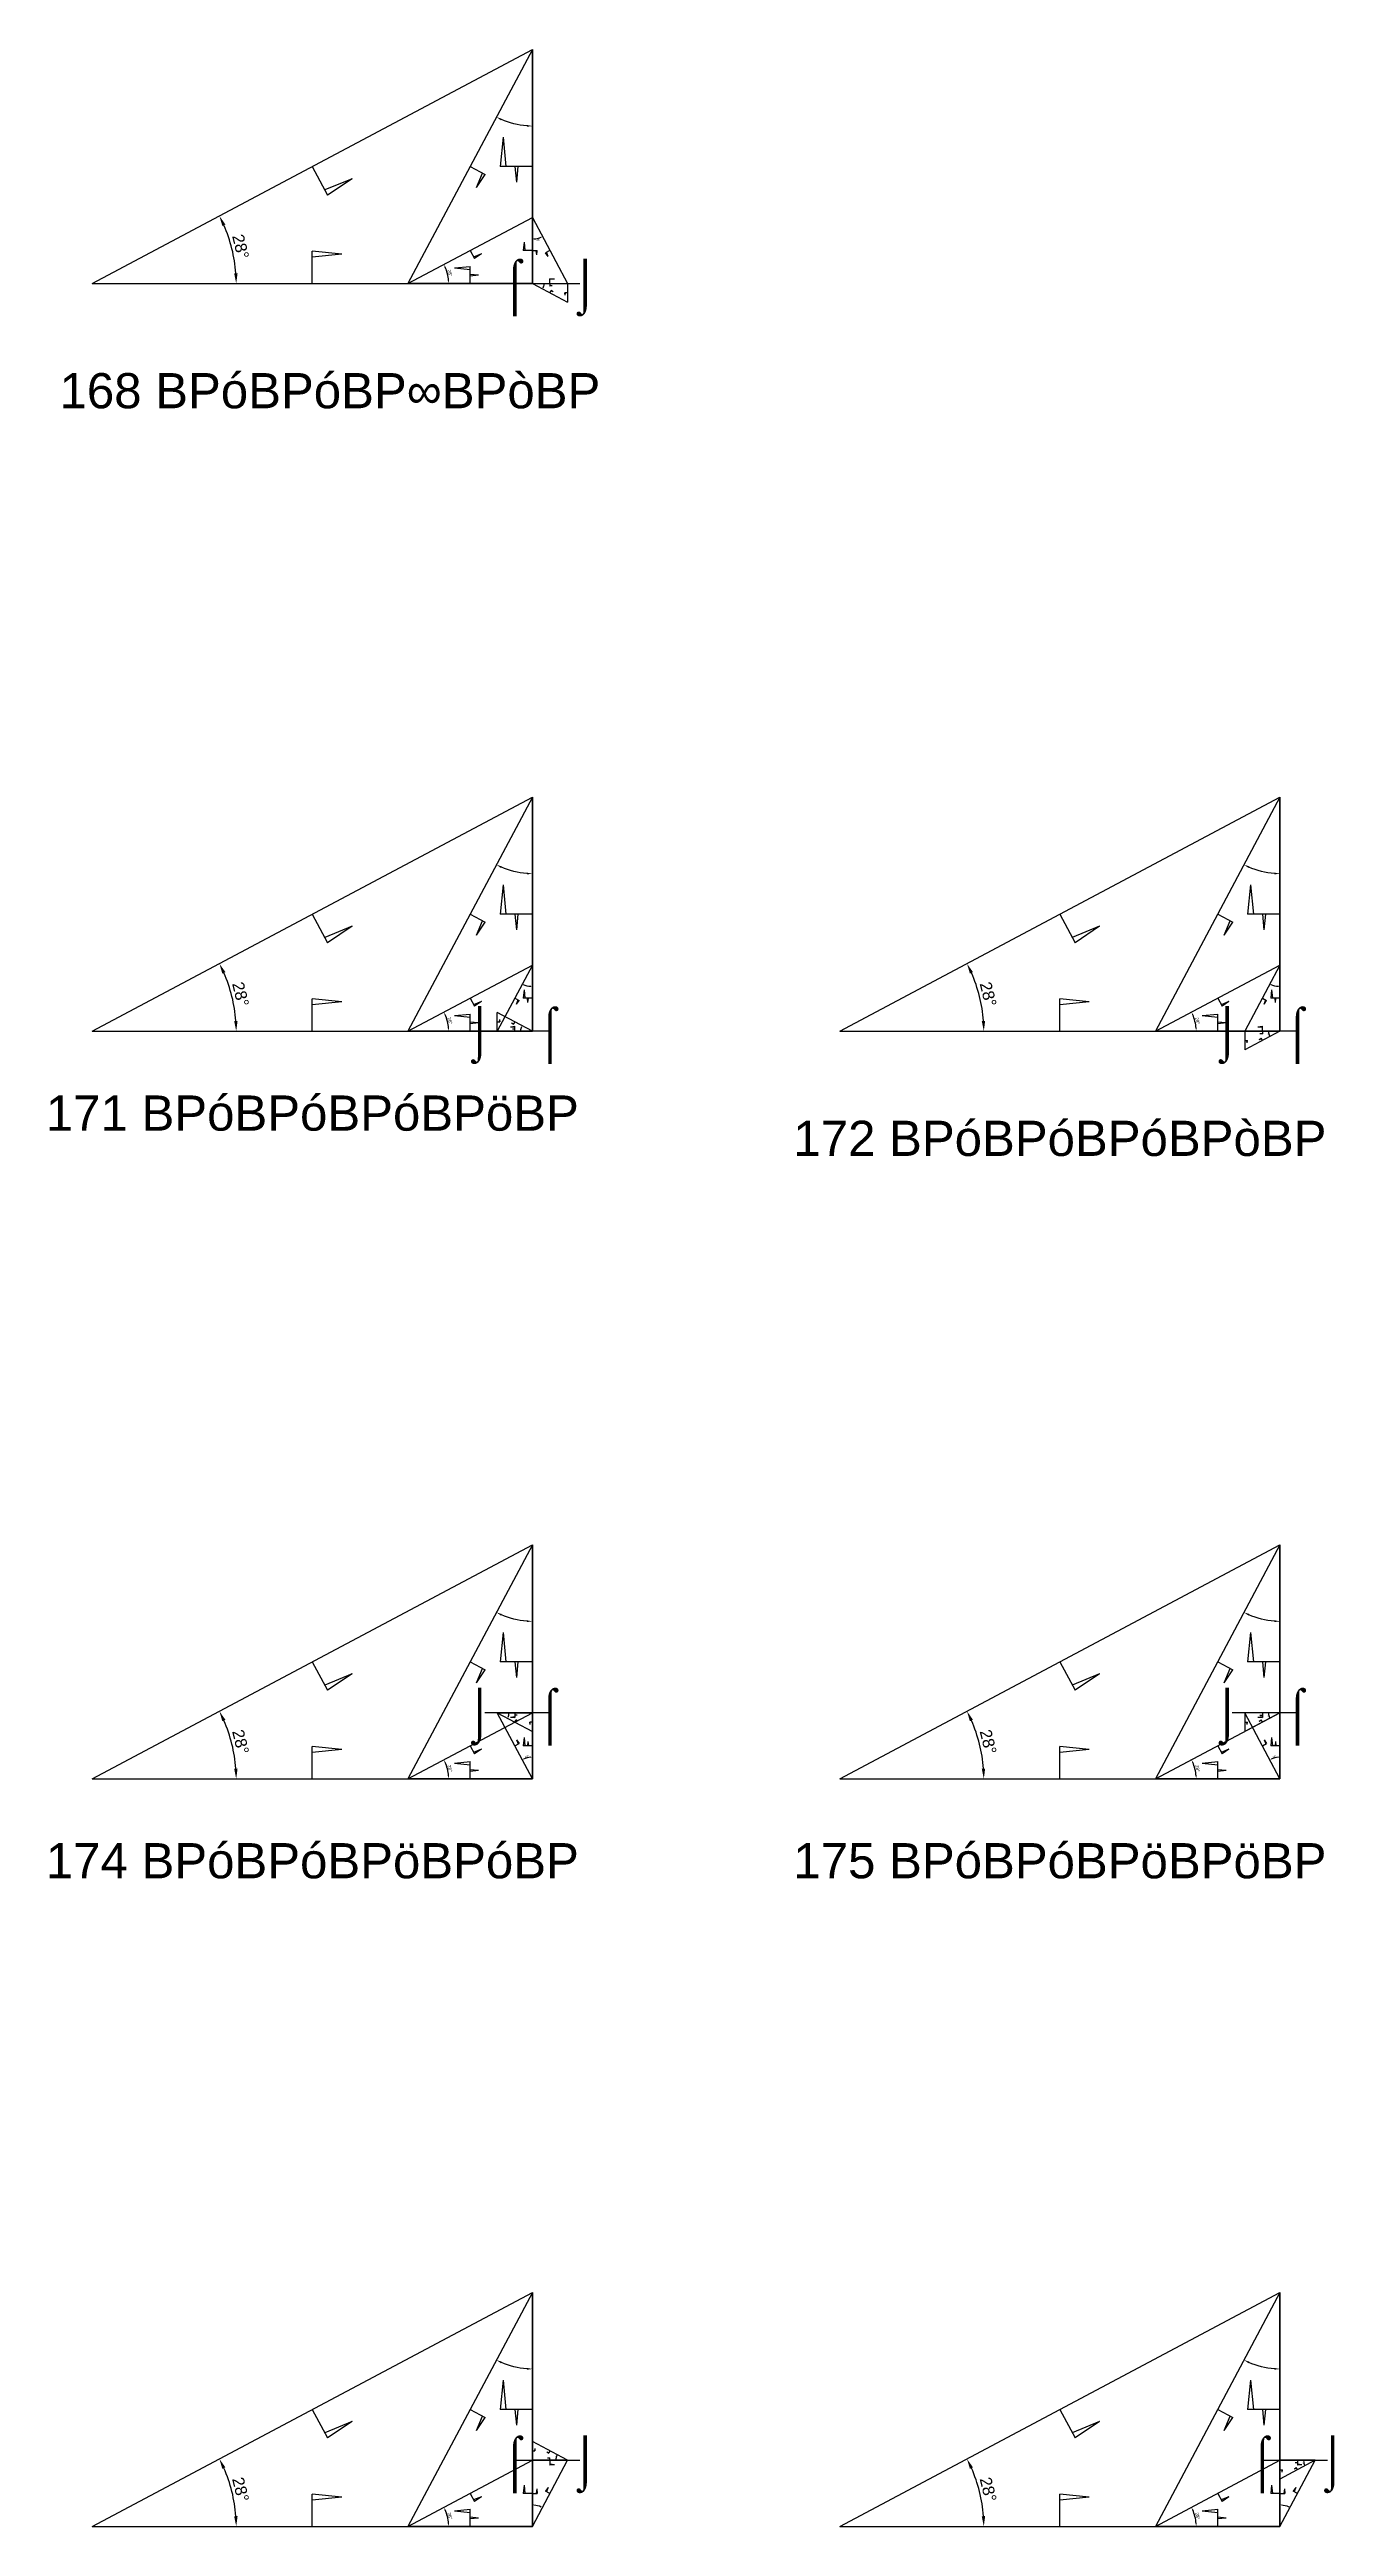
# Model space of a CAD drawing. Header units: millimetres. Extents: x 130908 to 599272, y -2842299 to 24518.
# Drawn here: x 256864 to 300664, y -1512427 to -1428003 of the extents above; entities that cross this region are included whole.
import ezdxf
from ezdxf.enums import TextEntityAlignment as Align

# ---------------------------------------------------------------- set-up
doc = ezdxf.new("R2010")
doc.units = ezdxf.units.MM
doc.header["$PDMODE"] = 35
doc.linetypes.add('DASHED', pattern=[19.05, 12.7, -6.35])
for name, color, linetype in [('BASE', 170, 'Continuous'), ('HYPOTENUSE', 20, 'Continuous'), ('PERPENDICULAR', 90, 'Continuous')]:
    doc.layers.add(name, color=color, linetype=linetype)
doc.styles.add('Arial', font='arial_0.ttf')
doc.dimstyles.new('ISO-25', dxfattribs={"dimtxt": 250, "dimasz": 100, "dimexe": 1.25, "dimexo": 0.625, "dimgap": 100, "dimtad": 1, "dimdec": 0, "dimtxsty": 'Arial', "dimcen": 2.5, "dimadec": 0, "dimazin": 0, "dimtfac": 1, "dimtdec": 0, "dimtmove": 0, "dimatfit": 3, "dimfxl": 1, "dimarcsym": 0})

# ---------------------------------------------------------------- blocks, each defined once
blk = doc.blocks.new('*D9')
at = {"color": 0, "lineweight": -2, "ltscale": 100, "transparency": 16777216}
blk.add_arc((0, 0), 4906, 4.08845, 23.91155, dxfattribs=at)
at = {"color": 0, "ltscale": 100, "transparency": 16777216}
for points in [[(4432, 1963), (4537, 2014), (4332, 2303)], [(4952, 352), (4835, 348), (4906, 0)]]:
    blk.add_solid(points, dxfattribs=at)
at = {"layer": 'Defpoints', "color": 0, "ltscale": 100, "transparency": 16777216}
for p in [(15000, 7976), (0, 0), (0, 0), (4841, 796), (15000, 0)]:
    blk.add_point(p, dxfattribs=at)
at = {"color": 0, "ltscale": 100, "transparency": 16777216, "insert": (5055, 1260), "char_height": 400, "attachment_point": 5, "rotation": 284, "style": 'Arial'}
blk.add_mtext('28°', dxfattribs=at)
blk = doc.blocks.new('SanjoyNathGeometrifyingTrigonometryFundamentalLockedSet')
at = {"color": 114, "linetype": 'DASHED', "ltscale": 100, "true_color": 0x139b48}
for p, q in [((14000, 4987.8), (13900, 3987.8)), ((14000, 4987.8), (14100, 3987.8)), ((15000, 3987.8), (13900, 3987.8))]:
    blk.add_line(p, q, dxfattribs=at)
at = {"color": 242, "linetype": 'DASHED', "ltscale": 100, "true_color": 0xcd2027}
for p, q in [((7500, 3987.8), (8016.4, 3016.6)), ((8852.4, 3574.3), (7922.5, 3193.2)), ((8852.4, 3574.3), (8016.4, 3016.6))]:
    blk.add_line(p, q, dxfattribs=at)
at = {"color": 159, "linetype": 'DASHED', "ltscale": 100, "true_color": 0x22346e}
for p, q in [((7500, 0), (7500, 1100)), ((8500, 1000), (7500, 1100)), ((8500, 1000), (7500, 900))]:
    blk.add_line(p, q, dxfattribs=at)
at = {"layer": 'BASE'}
blk.add_line((0, 0), (15000, 0), dxfattribs=at)
at = {"layer": 'HYPOTENUSE'}
blk.add_line((0, 0), (15000, 7975.6), dxfattribs=at)
at = {"layer": 'PERPENDICULAR'}
blk.add_line((15000, 0), (15000, 7975.6), dxfattribs=at)
at = {"color": 4, "ltscale": 100}
dim = blk.add_angular_dim_2l(base=(4841, 795.6), line1=((0, 0), (15000, 0)), line2=((0, 0), (15000, 7975.6)), dimstyle='ISO-25', override={"dimtxt": 400, "dimasz": 350, "dimgap": 100}, dxfattribs=at)
dim.commit()
dim.dimension.update_dxf_attribs({"geometry": '*D9', "text_midpoint": (5055.4, 1260.5)})

msp = doc.modelspace()

# ---------------------------------------------------------------- linework, layer by layer
at = {"linetype": 'DASHED', "ltscale": 70}
for p, q in [((272722, -1435979), (275120, -1435979)), ((273921, -1461462), (271523, -1461462)), ((299404, -1461462), (297006, -1461462)), ((273921, -1484690), (271523, -1484690)), ((299404, -1484690), (297006, -1484690)), ((272722, -1510173), (275120, -1510173)), ((298205, -1510173), (300603, -1510173))]:
    msp.add_line(p, q, dxfattribs=at)

# ---------------------------------------------------------------- block references
at = {"linetype": 'DASHED'}
for p in [(258322, -1435979), (258322, -1461462), (283805, -1461462), (258322, -1486945), (283805, -1486945), (258322, -1512427), (283805, -1512427)]:
    msp.add_blockref('SanjoyNathGeometrifyingTrigonometryFundamentalLockedSet', p, dxfattribs=at)
at = {"linetype": 'DASHED', "ltscale": 100}
for p, xscale, yscale, zscale, rotation in [((273322, -1428003), -0.53170943166148, 0.53170943166148, 0.53170943166148, 90), ((273322, -1433724), 0.150322189285358, 0.150322189285358, 0.150322189285358, 270), ((273322, -1435979), -0.07992772583102702, 0.07992772583102702, 0.07992772583102702, 180), ((273322, -1453486), -0.53170943166148, 0.53170943166148, 0.53170943166148, 90), ((298805, -1453486), -0.53170943166148, 0.53170943166148, 0.53170943166148, 90), ((273322, -1459207), -0.150322189285358, 0.150322189285358, 0.150322189285358, 90), ((298805, -1459207), -0.150322189285358, 0.150322189285358, 0.150322189285358, 90), ((298805, -1461462), 0.07992772583102702, 0.07992772583102702, 0.07992772583102702, 180), ((273322, -1478969), -0.53170943166148, 0.53170943166148, 0.53170943166148, 90), ((298805, -1478969), -0.53170943166148, 0.53170943166148, 0.53170943166148, 90), ((273322, -1486945), 0.150322189285358, 0.150322189285358, 0.150322189285358, 90), ((272123, -1484690), -0.07992772583102702, 0.07992772583102702, 0.07992772583102702, 180), ((298805, -1486945), 0.150322189285358, 0.150322189285358, 0.150322189285358, 90), ((298805, -1484690), 0.07992772583102702, 0.07992772583102702, 0.07992772583102702, 180), ((273322, -1504452), -0.53170943166148, 0.53170943166148, 0.53170943166148, 90), ((298805, -1504452), -0.53170943166148, 0.53170943166148, 0.53170943166148, 90), ((273322, -1512427), -0.150322189285358, 0.150322189285358, 0.150322189285358, 270), ((298805, -1512427), -0.150322189285358, 0.150322189285358, 0.150322189285358, 270), ((300004, -1510173), 0.07992772583102702, 0.07992772583102702, 0.07992772583102702, 180)]:
    msp.add_blockref('SanjoyNathGeometrifyingTrigonometryFundamentalLockedSet', p, dxfattribs=dict(at, xscale=xscale, yscale=yscale, zscale=zscale, rotation=rotation))
for p, xscale, yscale, zscale in [((269081, -1435979), 0.282714919717773, 0.282714919717773, 0.282714919717773), ((269081, -1461462), 0.282714919717773, 0.282714919717773, 0.282714919717773), ((294564, -1461462), 0.282714919717773, 0.282714919717773, 0.282714919717773), ((273322, -1461462), -0.07992772583102702, 0.07992772583102702, 0.07992772583102702), ((269081, -1486945), 0.282714919717773, 0.282714919717773, 0.282714919717773), ((294564, -1486945), 0.282714919717773, 0.282714919717773, 0.282714919717773), ((269081, -1512427), 0.282714919717773, 0.282714919717773, 0.282714919717773), ((274521, -1510173), -0.07992772583102702, 0.07992772583102702, 0.07992772583102702), ((294564, -1512427), 0.282714919717773, 0.282714919717773, 0.282714919717773)]:
    msp.add_blockref('SanjoyNathGeometrifyingTrigonometryFundamentalLockedSet', p, dxfattribs=dict(at, xscale=xscale, yscale=yscale, zscale=zscale))

# ---------------------------------------------------------------- texts
at = {"linetype": 'DASHED', "ltscale": 100, "style": 'Arial'}
for s, p in [('⌠', (272722, -1435979)), ('⌡', (275120, -1435979)), ('168 BPóBPóBP∞BPòBP', (266421, -1439631)), ('⌡', (271523, -1461462)), ('⌠', (273921, -1461462)), ('⌡', (297006, -1461462)), ('⌠', (299404, -1461462)), ('171 BPóBPóBPóBPöBP', (265822, -1464253)), ('172 BPóBPóBPóBPòBP', (291305, -1465114)), ('⌡', (271523, -1484690)), ('⌠', (273921, -1484690)), ('⌡', (297006, -1484690)), ('⌠', (299404, -1484690)), ('174 BPóBPóBPöBPóBP', (265822, -1489736)), ('175 BPóBPóBPöBPöBP', (291305, -1489736)), ('⌠', (272722, -1510173)), ('⌡', (275120, -1510173)), ('⌠', (298205, -1510173)), ('⌡', (300603, -1510173))]:
    msp.add_text(s, height=1200, dxfattribs=at).set_placement(p, align=Align.MIDDLE_CENTER)

doc.saveas('drawing.dxf')
